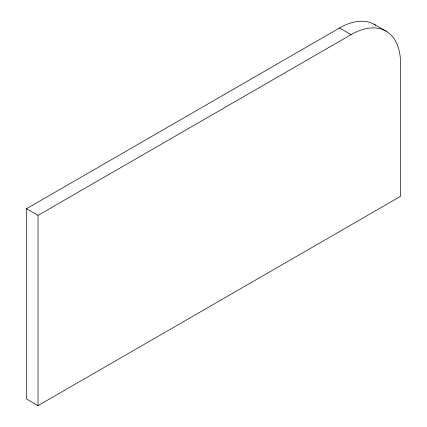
<?xml version="1.0" encoding="UTF-8"?>
<svg xmlns="http://www.w3.org/2000/svg" width="427" height="427" viewBox="0 0 427 427"><rect width="100%" height="100%" fill="white"/><g stroke="black" fill="none" stroke-linecap="round" stroke-linejoin="round"><path stroke-width="0.64" d="M339.556 27.974L351.09 34.63A69.911 40.362 -60 0 1 400.521 63.175L400.521 196.361L38.014 405.65L26.479 398.989L26.479 208.723L339.556 27.974A69.911 40.362 -60 0 1 375.632 25.204M26.479 208.723L38.014 215.384L351.09 34.63M374.506 24.51L386.04 31.171M38.014 215.384L38.014 405.65"/></g></svg>
